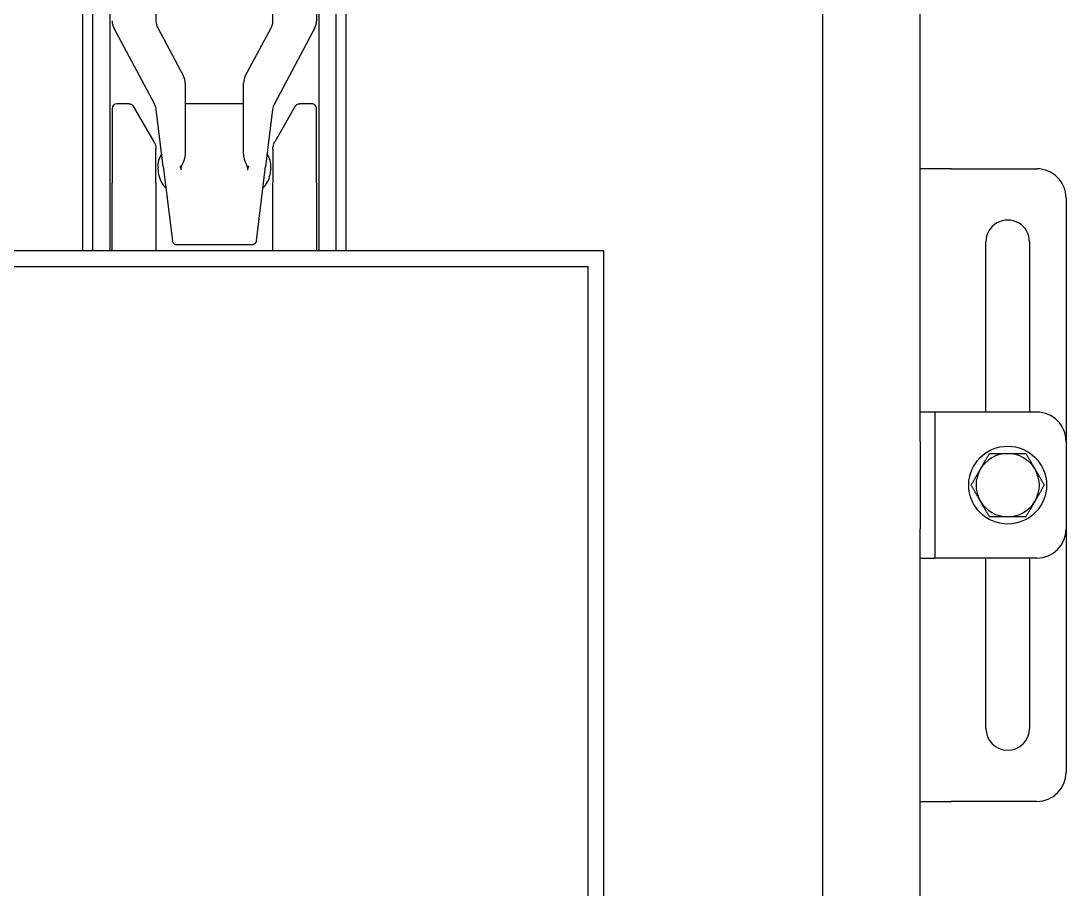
# Model space of a CAD drawing. Extents: x -3873 to 164127, y 7129 to 96529.
# Drawn here: x 43305.4 to 43520.2, y 52821.7 to 53000.1 of the extents above; entities that cross this region are included whole.
import ezdxf

# ---------------------------------------------------------------- set-up
doc = ezdxf.new("R2010")
doc.units = 0
doc.layers.add('LAYOUT', color=90, linetype='CONTINUOUS')
doc.layers.add('LAYOUT-KROMEKA', color=1, linetype='CONTINUOUS')

# ---------------------------------------------------------------- blocks, each defined once
blk = doc.blocks.new('A$Ccf7c2aec')
at = {"layer": 'LAYOUT-KROMEKA'}
for p, q in [((3523.21, 321.1), (3523.21, 871.1)), ((3519.96, 867.85), (3519.96, 324.35)), ((3523.21, 428.1), (3881.03, 428.1)), ((3523.21, 426.1), (3881.03, 426.1)), ((3885.03, 422.6), (3523.21, 422.6)), ((3523.21, 422.1), (3537.13, 422.1)), ((3552.38, 422.1), (3537.13, 422.1)), ((3553.25, 413.36), (3569.02, 421.75)), ((3553.38, 418.59), (3553.38, 421.1)), ((3545.58, 413.5), (3552.88, 417.72)), ((3537.13, 413.1), (3523.21, 413.1)), ((3537.13, 413.1), (3544.08, 413.1)), ((3538.76, 412.49), (3540.24, 412.67)), ((3540.51, 411.6), (3552.21, 413.03)), ((3569.02, 412.75), (3559.06, 407.45)), ((3602.13, 413.1), (3570.43, 413.1)), ((3540.51, 411.6), (3525.26, 409.73)), ((3524.38, 393.47), (3524.38, 408.73)), ((3557.65, 407.1), (3543.53, 407.1)), ((3553.38, 395.1), (3553.38, 407.1)), ((3543.53, 395.1), (3557.65, 395.1)), ((3559.06, 394.75), (3569.02, 389.45)), ((3525.26, 392.47), (3540.51, 390.6)), ((3523.21, 389.1), (3537.13, 389.1)), ((3544.08, 389.1), (3537.13, 389.1)), ((3540.24, 389.53), (3538.76, 389.71)), ((3552.21, 389.17), (3540.51, 390.6)), ((3552.88, 384.48), (3545.58, 388.7)), ((3569.02, 380.45), (3553.25, 388.84)), ((3570.43, 389.1), (3602.13, 389.1)), ((3553.38, 381.1), (3553.38, 383.61)), ((3537.13, 380.1), (3523.21, 380.1)), ((3523.21, 379.6), (3885.03, 379.6)), ((3537.13, 380.1), (3552.38, 380.1)), ((3602.13, 380.1), (3570.43, 380.1)), ((3523.21, 376.1), (3881.03, 376.1)), ((3881.03, 374.1), (3523.21, 374.1)), ((3519.96, 324.35), (2766.46, 324.35)), ((2763.21, 321.1), (3523.21, 321.1)), ((2775.03, 276.1), (3875.03, 276.1)), ((2775.03, 256.1), (3460.03, 256.1)), ((3410.03, 256.1), (3410.03, 249.7)), ((3460.03, 256.1), (3466.03, 256.1)), ((3460.03, 256.1), (3460.03, 253.1)), ((3484.03, 256.1), (3466.03, 256.1)), ((3484.03, 256.1), (3490.03, 256.1)), ((3490.03, 256.1), (3875.03, 256.1)), ((3490.03, 253.1), (3490.03, 256.1)), ((3540.03, 249.7), (3540.03, 256.1)), ((3466.03, 253.1), (3460.03, 253.1)), ((3460.03, 249.7), (3460.03, 253.1)), ((3484.03, 253.1), (3466.03, 253.1)), ((3490.03, 253.1), (3484.03, 253.1)), ((3490.03, 249.7), (3490.03, 253.1)), ((3410.03, 232.1), (3410.03, 249.7)), ((3460.03, 232.1), (3460.03, 249.7)), ((3490.03, 232.1), (3490.03, 249.7)), ((3540.03, 249.7), (3540.03, 232.1)), ((3425.03, 242.58), (3460.03, 242.58)), ((3490.03, 242.58), (3525.03, 242.58)), ((3460.03, 233.63), (3425.03, 233.63)), ((3525.03, 233.63), (3490.03, 233.63)), ((3466.03, 226.1), (3416.03, 226.1)), ((3484.03, 226.1), (3466.03, 226.1)), ((3534.03, 226.1), (3484.03, 226.1))]:
    blk.add_line(p, q, dxfattribs=at)
blk.add_circle((3475.03, 238.1), 8, dxfattribs=at)
for centre, radius, start, end in [((3552.38, 421.1), 1, 0, 90), ((3570.43, 419.1), 3, 90, 118), ((3539.25, 408.52), 4, 96.9958, 140.527), ((3540.73, 408.7), 4, 53.4646, 96.9958), ((3551.84, 416.01), 3, 276.9958, 298), ((3570.43, 410.1), 3, 90, 118), ((3557.65, 410.1), 3, 270, 298), ((3557.65, 392.1), 3, 62, 90), ((3539.25, 393.68), 4, 219.473, 263.0042), ((3540.73, 393.5), 4, 263.0042, 306.5354), ((3551.84, 386.19), 3, 62, 83.0042), ((3570.43, 392.1), 3, 242, 270), ((3552.38, 381.1), 1, 270, 0), ((3570.43, 383.1), 3, 242, 270), ((3475.03, 238.1), 6.5, 120, 180), ((3475.03, 238.1), 6.5, 60, 120), ((3475.03, 238.1), 6.5, 0, 60), ((3425.03, 238.1), 4.47, 90, 270), ((3525.03, 238.1), 4.48, 270, 90), ((3475.03, 238.1), 6.5, 180, 240), ((3475.03, 238.1), 6.5, 300, 0), ((3416.03, 232.1), 6, 180, 270), ((3466.03, 232.1), 6, 180, 270), ((3475.03, 238.1), 6.5, 240, 300), ((3484.03, 232.1), 6, 270, 0), ((3534.03, 232.1), 6, 270, 0)]:
    blk.add_arc(centre, radius, start, end, dxfattribs=at)
for points, knots in [([(3553.38, 418.59), (3553.38, 418.48), (3553.36, 418.36), (3553.29, 418.16), (3553.24, 418.06), (3553.11, 417.89), (3553.03, 417.81), (3552.92, 417.74), (3552.9, 417.73), (3552.88, 417.72)], [0.0000243, 0.0000243, 0.0000243, 0.0000243, 0.0328926, 0.0328926, 0.0653838, 0.0653838, 0.0978897, 0.0978897, 0.1042618, 0.1042618, 0.1042618, 0.1042618]), ([(3545.58, 413.5), (3545.27, 413.32), (3544.93, 413.2), (3544.57, 413.14), (3544.48, 413.13), (3544.39, 413.11), (3544.29, 413.11), (3544.22, 413.1), (3544.15, 413.1), (3544.08, 413.1)], [0, 0, 0, 0, 0.684637, 0.684637, 0.684637, 0.86523, 0.86523, 0.86523, 1, 1, 1, 1]), ([(3524.38, 408.73), (3524.38, 408.84), (3524.4, 408.95), (3524.47, 409.16), (3524.52, 409.25), (3524.65, 409.43), (3524.74, 409.5), (3524.92, 409.62), (3525.02, 409.67), (3525.14, 409.7), (3525.17, 409.71), (3525.2, 409.72), (3525.21, 409.72), (3525.23, 409.72), (3525.24, 409.72), (3525.25, 409.72), (3525.25, 409.72), (3525.25, 409.73), (3525.26, 409.73), (3525.26, 409.73), (3525.26, 409.73), (3525.26, 409.73), (3525.26, 409.73), (3525.26, 409.73), (3525.26, 409.73), (3525.26, 409.73), (3525.26, 409.73), (3525.26, 409.73), (3525.26, 409.73), (3525.26, 409.73), (3525.26, 409.73), (3525.26, 409.73)], [0.0000031, 0.0000031, 0.0000031, 0.0000031, 0.0324341, 0.0324341, 0.064942, 0.064942, 0.0974473, 0.0974473, 0.1299526, 0.1299526, 0.137103, 0.137103, 0.1406951, 0.1406951, 0.1424933, 0.1424933, 0.1433926, 0.1433926, 0.1438423, 0.1438423, 0.1440672, 0.1440672, 0.1441796, 0.1441796, 0.1442358, 0.1442358, 0.1442639, 0.1442639, 0.144278, 0.144278, 0.1443222, 0.1443222, 0.1443222, 0.1443222]), ([(3539.76, 407.88), (3540.04, 407.95), (3540.33, 408.02), (3540.61, 408.09), (3540.62, 408.1), (3540.62, 408.1), (3540.63, 408.1)], [0, 0, 0, 0, 0.971612, 0.971612, 0.971612, 1, 1, 1, 1]), ([(3539.76, 407.88), (3539.85, 407.91), (3539.94, 407.92), (3540.18, 407.92), (3540.31, 407.89), (3540.58, 407.8), (3540.71, 407.75), (3541.05, 407.62), (3541.26, 407.54), (3541.47, 407.46)], [-1.068908, -1.068908, -1.068908, -1.068908, -1.0410443, -1.0410443, -0.9974409, -0.9974409, -0.9538374, -0.9538374, -0.8852676, -0.8852676, -0.8852676, -0.8852676]), ([(3543.53, 407.1), (3542.96, 407.1), (3542.26, 407.21), (3541.61, 407.41), (3541.54, 407.44), (3541.47, 407.46)], [-0.3189368, -0.3189368, -0.3189368, -0.3189368, -0.1295167, -0.1295167, -0.1071311, -0.1071311, -0.1071311, -0.1071311]), ([(3525.26, 392.47), (3525.26, 392.47), (3525.26, 392.47), (3525.26, 392.47), (3525.26, 392.47), (3525.26, 392.47), (3525.26, 392.47), (3525.26, 392.47), (3525.26, 392.47), (3525.26, 392.47), (3525.26, 392.47), (3525.25, 392.47), (3525.25, 392.47), (3525.25, 392.48), (3525.24, 392.48), (3525.23, 392.48), (3525.22, 392.48), (3525.2, 392.48), (3525.18, 392.49), (3525.14, 392.5), (3525.11, 392.5), (3525.02, 392.53), (3524.96, 392.56), (3524.83, 392.63), (3524.76, 392.68), (3524.64, 392.79), (3524.59, 392.86), (3524.5, 393), (3524.46, 393.07), (3524.4, 393.25), (3524.38, 393.36), (3524.38, 393.47)], [0, 0, 0, 0, 0.0000293, 0.0000293, 0.0000666, 0.0000666, 0.0001413, 0.0001413, 0.0002906, 0.0002906, 0.0005892, 0.0005892, 0.0011863, 0.0011863, 0.0023805, 0.0023805, 0.0047676, 0.0047676, 0.0095318, 0.0095318, 0.018982, 0.018982, 0.0372887, 0.0372887, 0.0624815, 0.0624815, 0.0876743, 0.0876743, 0.1128671, 0.1128671, 0.1444966, 0.1444966, 0.1444966, 0.1444966]), ([(3541.47, 394.74), (3541.26, 394.66), (3541.05, 394.58), (3540.71, 394.45), (3540.58, 394.4), (3540.31, 394.31), (3540.18, 394.28), (3539.94, 394.28), (3539.85, 394.29), (3539.76, 394.32)], [0.8852676, 0.8852676, 0.8852676, 0.8852676, 0.9538374, 0.9538374, 0.9974409, 0.9974409, 1.0410443, 1.0410443, 1.068908, 1.068908, 1.068908, 1.068908]), ([(3540.63, 394.1), (3540.62, 394.1), (3540.62, 394.1), (3540.61, 394.11), (3540.33, 394.18), (3540.04, 394.25), (3539.76, 394.32)], [0, 0, 0, 0, 0.028388, 0.028388, 0.028388, 1, 1, 1, 1]), ([(3541.47, 394.74), (3541.51, 394.75), (3541.55, 394.76), (3541.83, 394.86), (3542.07, 394.92), (3542.68, 395.05), (3543.11, 395.1), (3543.53, 395.1)], [-0.4553156, -0.4553156, -0.4553156, -0.4553156, -0.4433521, -0.4433521, -0.371047, -0.371047, -0.2439974, -0.2439974, -0.2439974, -0.2439974]), ([(3544.08, 389.1), (3544.46, 389.1), (3544.84, 389.03), (3545.2, 388.88), (3545.33, 388.83), (3545.46, 388.77), (3545.58, 388.7)], [0, 0, 0, 0, 0.729999, 0.729999, 0.729999, 1, 1, 1, 1]), ([(3552.88, 384.48), (3552.98, 384.43), (3553.06, 384.36), (3553.21, 384.19), (3553.26, 384.1), (3553.35, 383.9), (3553.37, 383.79), (3553.38, 383.66), (3553.38, 383.64), (3553.38, 383.61)], [0, 0, 0, 0, 0.0323681, 0.0323681, 0.0648784, 0.0648784, 0.0973836, 0.0973836, 0.104244, 0.104244, 0.104244, 0.104244])]:
    blk.add_open_spline(points, degree=3, knots=knots, dxfattribs=at)
for points in [[(3471.78, 243.73), (3473.29, 244.6), (3475.03, 245.61)], [(3475.03, 245.61), (3476.77, 244.6), (3478.28, 243.73)], [(3468.53, 241.85), (3470.27, 242.86), (3471.78, 243.73)], [(3478.28, 243.73), (3479.79, 242.86), (3481.53, 241.85)], [(3468.53, 238.1), (3468.53, 239.84), (3468.53, 241.85)], [(3481.53, 241.85), (3481.53, 239.84), (3481.53, 238.1)], [(3468.53, 234.35), (3468.53, 236.36), (3468.53, 238.1)], [(3481.53, 238.1), (3481.53, 236.36), (3481.53, 234.35)], [(3471.78, 232.47), (3470.27, 233.34), (3468.53, 234.35)], [(3481.53, 234.35), (3479.79, 233.34), (3478.28, 232.47)], [(3475.03, 230.59), (3473.29, 231.6), (3471.78, 232.47)], [(3478.28, 232.47), (3476.77, 231.6), (3475.03, 230.59)]]:
    blk.add_rational_spline(points, [1, 1.0379548493, 1], degree=2, dxfattribs=at)

msp = doc.modelspace()

# ---------------------------------------------------------------- block references
at = {"layer": 'LAYOUT', "color": 4, "linetype": 'Continuous', "ltscale": 20, "rotation": 89.99999999999999}
msp.add_blockref('A$Ccf7c2aec', (43746.26, 49429.67), dxfattribs=at)

doc.saveas('drawing.dxf')
